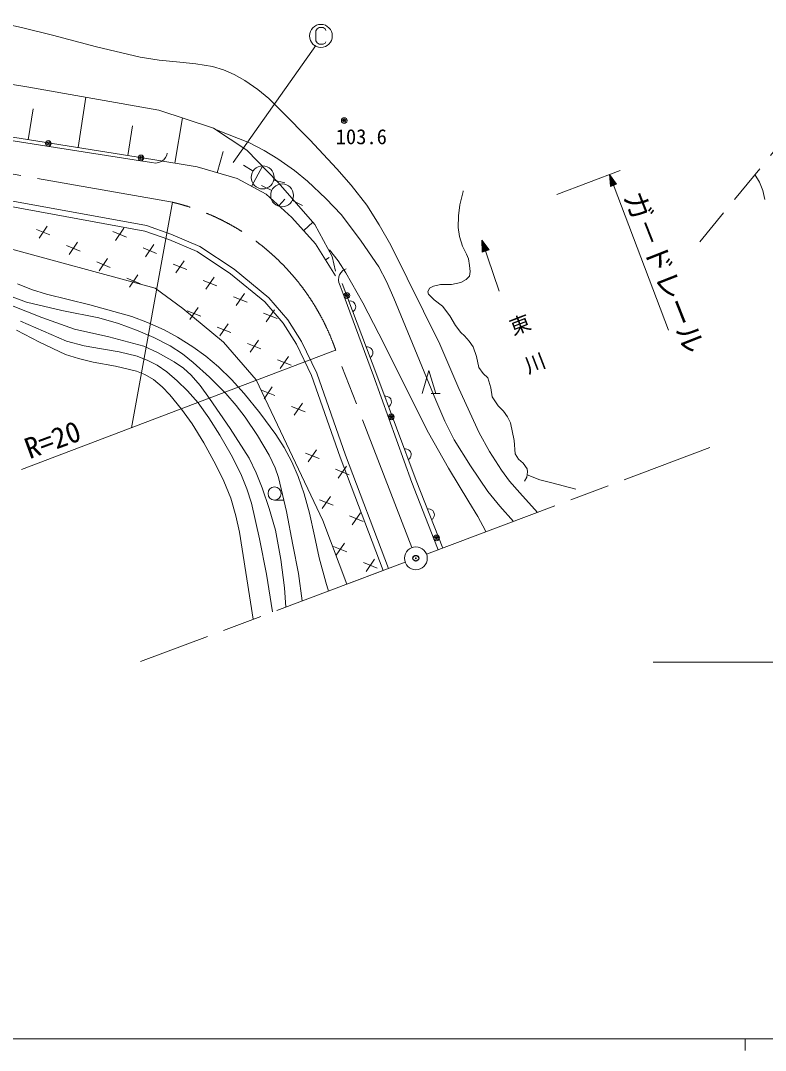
# Model space of a CAD drawing. Units: millimetres, scale not verified. Extents: x 40000 to 680000, y 20000 to 380000.
# Drawn here: x 204528 to 269782, y 204000 to 294233 of the extents above; entities that cross this region are included whole.
import ezdxf
from ezdxf.enums import TextEntityAlignment as Align

# ---------------------------------------------------------------- set-up
doc = ezdxf.new("R2010")
doc.units = ezdxf.units.MM
doc.header["$LTSCALE"] = 1000
doc.header["$PDMODE"] = 32
doc.header["$PDSIZE"] = 500
doc.linetypes.add('CHAIN', pattern=[18.5, 12, -1.5, 3.5, -1.5])
for name, color, linetype, lineweight in [('M-BGD', 7, 'Continuous', 13), ('M-BGD-EXST', 7, 'Continuous', 13), ('M-BMK', 2, 'CHAIN', 13), ('M-BMK-SRVR', 3, 'Continuous', 13), ('M-STR-HTXT', 7, 'Continuous', 13), ('M-TTL-BAND', 7, 'Continuous', 13)]:
    doc.layers.add(name, color=color, linetype=linetype, lineweight=lineweight)
doc.layers.add('M-OTRS', color=6, linetype='Continuous')
doc.styles.add('@ＭＳ ゴシック', font='')
doc.styles.add('ＭＳ ゴシック', font='')
doc.styles.get('@ＭＳ ゴシック').set_extended_font_data('@MS Gothic')
doc.styles.get('ＭＳ ゴシック').set_extended_font_data('MS Gothic')

msp = doc.modelspace()

# ---------------------------------------------------------------- linework, layer by layer
at = {"layer": 'M-BGD'}
for p, q in [((189474, 290877), (205084, 288440)), ((205084, 288440), (216641, 286398)), ((209562, 283103), (210251, 287527)), ((205198, 283792), (205619, 286494)), ((216641, 286398), (221441, 284822)), ((215036, 281955), (191990, 285534)), ((218046, 281746), (218698, 285723)), ((216108, 282069), (198652, 284827)), ((213926, 282413), (214332, 285020)), ((221441, 284822), (224357, 282888)), ((217337, 282454), (217221, 282227)), ((217361, 282613), (217337, 282454)), ((221744, 280905), (222287, 282774)), ((224357, 282888), (227095, 280058)), ((216024, 281802), (215036, 281955)), ((216340, 281753), (216024, 281802)), ((219984, 281424), (216108, 282069)), ((216628, 281790), (216340, 281753)), ((216844, 281878), (216628, 281790)), ((217072, 282047), (216844, 281878)), ((217221, 282227), (217072, 282047)), ((224892, 281036), (224052, 281580)), ((223504, 280385), (219984, 281424)), ((224766, 279705), (225713, 281487)), ((191876, 280083), (215417, 275791)), ((215417, 275791), (191876, 280083)), ((191961, 280579), (215545, 276279)), ((226029, 279024), (223504, 280385)), ((226535, 279343), (225630, 279770)), ((226705, 280260), (227677, 280028)), ((227095, 280058), (230296, 276369)), ((228304, 276982), (226029, 279024)), ((227166, 278003), (227685, 278589)), ((228337, 278473), (229234, 278031)), ((194456, 276731), (216318, 270780)), ((206144, 275171), (206870, 276233)), ((215545, 276279), (217689, 275520)), ((230367, 274685), (228304, 276982)), ((229336, 275834), (230131, 276559)), ((230296, 276369), (231825, 273575)), ((207101, 275462), (205914, 275942)), ((213800, 275266), (212613, 275747)), ((212844, 274976), (213570, 276037)), ((215417, 275791), (217508, 275050)), ((217508, 275050), (215417, 275791)), ((217689, 275520), (220224, 274442)), ((209742, 274034), (208555, 274514)), ((208785, 273743), (209511, 274805)), ((216441, 273838), (215254, 274319)), ((215485, 273548), (216211, 274609)), ((217508, 275050), (219988, 273997)), ((219988, 273997), (217508, 275050)), ((220224, 274442), (223228, 272452)), ((232109, 271856), (230367, 274685)), ((246450, 270537), (244951, 274988)), ((244951, 274988), (244969, 273931)), ((245575, 274138), (244951, 274988)), ((244990, 274873), (245013, 273989)), ((245505, 274157), (244990, 274873)), ((245028, 274759), (245057, 274046)), ((245436, 274176), (245028, 274759)), ((245067, 274645), (245101, 274104)), ((245366, 274194), (245067, 274645)), ((245105, 274530), (245145, 274161)), ((245297, 274213), (245105, 274530)), ((245157, 274378), (245189, 274219)), ((245227, 274232), (245157, 274378)), ((219988, 273997), (222931, 272046)), ((222931, 272046), (219988, 273997)), ((231238, 273271), (231575, 273481)), ((231825, 273575), (232109, 272286)), ((244969, 273931), (245575, 274138)), ((245013, 273989), (245505, 274157)), ((245057, 274046), (245436, 274176)), ((245101, 274104), (245366, 274194)), ((245145, 274161), (245297, 274213)), ((245189, 274219), (245227, 274232)), ((212383, 272606), (211196, 273086)), ((211426, 272315), (212152, 273377)), ((219082, 272410), (217895, 272891)), ((218126, 272120), (218852, 273181)), ((215024, 271178), (213836, 271658)), ((214067, 270888), (214793, 271949)), ((220767, 270692), (221492, 271753)), ((222931, 272046), (225914, 269587)), ((225914, 269587), (222931, 272046)), ((223228, 272452), (226263, 269950)), ((232389, 271500), (232418, 271769)), ((232418, 271769), (232475, 271962)), ((232475, 271962), (232583, 272131)), ((232583, 272131), (232766, 272328)), ((232766, 272328), (232940, 272436)), ((232940, 272436), (233052, 272478)), ((216318, 270780), (218730, 269019)), ((221723, 270982), (220536, 271463)), ((232421, 271297), (232389, 271500)), ((232533, 270995), (232421, 271297)), ((232880, 270052), (232533, 270995)), ((235725, 263164), (232702, 271201)), ((224364, 269555), (223177, 270035)), ((223408, 269264), (224133, 270325)), ((226263, 269950), (227942, 268017)), ((235440, 263103), (232880, 270052)), ((218730, 269019), (222297, 266060)), ((219349, 268032), (220075, 269093)), ((225914, 269587), (227541, 267715)), ((227541, 267715), (225914, 269587)), ((226048, 267836), (226774, 268898)), ((233407, 269667), (233281, 269662)), ((233522, 269646), (233407, 269667)), ((233651, 269588), (233522, 269646)), ((233742, 269515), (233651, 269588)), ((233822, 269417), (233742, 269515)), ((233805, 268894), (233863, 269023)), ((233879, 269266), (233822, 269417)), ((233863, 269023), (233884, 269139)), ((233884, 269139), (233879, 269266)), ((220306, 268322), (219118, 268803)), ((227005, 268127), (225818, 268607)), ((227942, 268017), (229140, 266127)), ((233635, 268721), (233733, 268801)), ((233733, 268801), (233805, 268894)), ((222947, 266894), (221759, 267375)), ((221990, 266604), (222716, 267665)), ((227541, 267715), (228703, 265881)), ((228703, 265881), (227541, 267715)), ((224631, 265176), (225357, 266237)), ((222297, 266060), (225163, 262743)), ((225588, 265466), (224400, 265947)), ((228703, 265881), (230020, 263149)), ((230020, 263149), (228703, 265881)), ((229140, 266127), (230482, 263344)), ((234919, 265649), (234792, 265644)), ((235033, 265628), (234919, 265649)), ((235162, 265570), (235033, 265628)), ((235253, 265497), (235162, 265570)), ((235333, 265398), (235253, 265497)), ((235390, 265248), (235333, 265398)), ((228228, 264039), (227041, 264519)), ((227272, 263748), (227998, 264809)), ((235146, 264703), (235244, 264783)), ((235244, 264783), (235316, 264875)), ((235316, 264875), (235374, 265005)), ((235374, 265005), (235395, 265121)), ((235395, 265121), (235390, 265248)), ((239702, 261563), (240302, 263576)), ((240302, 263576), (240901, 261563)), ((225163, 262743), (231002, 250420)), ((230020, 263149), (232538, 255982)), ((232538, 255982), (230020, 263149)), ((230482, 263344), (233007, 256156)), ((238818, 253755), (235440, 263103)), ((239174, 253923), (235725, 263164)), ((226811, 261378), (225624, 261859)), ((225854, 261088), (226580, 262149)), ((236538, 261330), (236411, 261325)), ((236652, 261309), (236538, 261330)), ((236781, 261250), (236652, 261309)), ((236872, 261177), (236781, 261250)), ((236952, 261078), (236872, 261177)), ((237008, 260927), (236952, 261078)), ((236992, 260685), (237013, 260800)), ((237013, 260800), (237008, 260927)), ((240502, 261563), (241301, 261563)), ((229452, 259951), (228265, 260431)), ((228495, 259660), (229221, 260721)), ((236763, 260383), (236861, 260463)), ((236861, 260463), (236934, 260555)), ((236934, 260555), (236992, 260685)), ((230675, 255862), (229488, 256343)), ((229719, 255572), (230445, 256633)), ((238262, 256709), (238136, 256704)), ((238377, 256688), (238262, 256709)), ((238506, 256629), (238377, 256688)), ((238597, 256556), (238506, 256629)), ((238676, 256458), (238597, 256556)), ((238733, 256307), (238676, 256458)), ((238737, 256180), (238733, 256307)), ((232538, 255982), (236290, 246048)), ((236290, 246048), (232538, 255982)), ((233007, 256156), (236756, 246227)), ((238488, 255762), (238586, 255843)), ((238586, 255843), (238658, 255935)), ((238658, 255935), (238717, 256064)), ((238717, 256064), (238737, 256180)), ((233316, 254435), (232129, 254915)), ((232360, 254144), (233086, 255205)), ((240739, 248812), (238818, 253755)), ((241532, 248018), (239174, 253923)), ((226775, 252226), (227525, 252226)), ((231899, 251774), (230711, 252255)), ((230942, 251484), (231668, 252545)), ((233583, 250056), (234309, 251117)), ((240293, 251445), (240167, 251437)), ((240408, 251427), (240293, 251445)), ((240538, 251371), (240408, 251427)), ((240631, 251300), (240538, 251371)), ((240713, 251203), (240631, 251300)), ((240772, 251054), (240713, 251203)), ((240762, 250811), (240780, 250927)), ((240780, 250927), (240772, 251054)), ((231002, 250420), (233124, 244861)), ((234540, 250346), (233352, 250827)), ((240540, 250504), (240636, 250586)), ((240636, 250586), (240706, 250680)), ((240706, 250680), (240762, 250811)), ((233122, 247686), (231935, 248167)), ((232165, 247396), (232891, 248457)), ((241103, 247874), (240739, 248812)), ((235763, 246258), (234576, 246739)), ((234806, 245968), (235532, 247029)), ((233124, 244861), (236290, 246048))]:
    msp.add_line(p, q, dxfattribs=at)
for points in [[(201814, 294233), (204603, 293633), (207329, 292944), (211171, 291925), (215007, 291022), (216664, 290764), (218492, 290589), (219885, 290456), (221336, 290206), (222296, 289924), (223235, 289517), (224160, 288991), (225314, 288191), (226267, 287394), (227416, 286274), (229854, 283798), (232224, 281236), (233481, 279800), (234849, 278067), (235954, 276348), (236978, 274562), (241268, 265882), (242927, 261996), (244706, 258118), (245621, 256487), (246655, 254850), (247370, 253880), (248256, 252865), (249811, 251137)], [(247719, 250349), (246504, 251686), (245477, 252985), (243944, 255218), (242502, 257513), (241695, 259128), (240899, 260977), (237218, 269922), (236592, 271369), (235922, 272671), (234371, 274919), (232654, 277219), (231263, 278654), (229651, 280158), (228514, 281090), (227078, 282117), (225880, 282846), (224572, 283512), (221701, 284652)], [(268870, 280749), (269257, 280083), (269550, 279353), (269736, 278548)], [(248684, 253888), (248877, 254241), (248948, 254709), (248900, 254954), (248563, 255454), (248154, 255794), (247871, 256286), (247758, 257438), (247455, 258990), (247195, 259521), (246837, 260003), (246365, 260491), (245833, 261263), (245715, 262069), (245461, 262945), (245044, 263321), (244683, 263851), (244482, 264807), (244167, 265654), (243840, 266158), (243426, 266603), (243088, 266908), (242616, 267526), (242125, 268363), (241480, 269221), (240766, 269759), (240263, 270271), (240221, 270476), (240360, 270792), (240709, 270971), (241311, 271105), (242288, 271114), (243103, 271274), (243571, 271533), (243870, 271854), (243911, 272243), (243846, 272763), (243763, 273354), (243608, 273759), (243242, 274479), (242972, 275324), (242877, 276104), (242883, 277114), (243012, 278084), (243291, 279259), (243307, 279320)], [(231596, 274140), (232338, 273189), (233024, 272122), (234510, 269492), (235914, 266773), (240275, 258115), (242008, 255020), (243795, 252063), (244588, 250795), (245247, 249530), (245293, 249435)], [(204260, 271173), (205476, 270685), (206811, 270265), (210592, 269328), (214263, 268300), (215655, 267786), (217115, 267128), (218273, 266509), (219632, 265657), (220764, 264828), (221858, 263897), (223009, 262778), (224109, 261565), (225501, 259852), (226890, 257964), (227617, 256813), (228277, 255568), (228836, 254294), (229375, 252777), (229852, 251062), (230281, 249096), (230700, 247155), (231271, 245017), (231493, 244250)], [(229211, 243394), (228861, 245784), (228382, 248311), (227810, 251211), (227119, 254185), (226821, 255051), (226314, 256141), (225277, 257870), (224193, 259482), (223428, 260504), (222503, 261558), (221089, 262986), (219661, 264284), (218717, 265028), (217621, 265738), (216194, 266467), (214683, 267113), (213096, 267690), (211370, 268200), (208145, 268828), (205037, 269551), (202285, 270576)], [(203596, 269320), (206400, 268206), (209238, 267192), (212260, 266510), (215313, 265712), (216585, 265120), (217982, 264336), (218805, 263765), (219465, 263175), (220248, 262263), (221071, 261130), (222890, 258483), (224551, 255883), (225161, 254618), (225681, 253306), (226313, 251482), (226854, 249575), (227318, 247001), (227662, 244523), (227755, 242849)], [(204180, 267115), (206193, 266056), (208468, 264990), (209610, 264613), (210875, 264314), (212843, 263963), (214688, 263525), (215426, 263224), (216167, 262777), (216935, 262129), (217605, 261430), (218635, 260188), (219570, 258887), (220577, 257244), (221633, 255303), (222332, 253873), (222938, 252398), (223389, 250853), (223706, 249404), (224897, 241777)], [(204526, 267903), (208551, 266130), (210106, 265744), (211611, 265476), (213168, 265203), (214729, 264816), (215667, 264464), (216504, 264030), (217329, 263462), (218253, 262681), (219162, 261797), (220086, 260739), (221025, 259437), (221987, 257918), (222990, 256176), (223819, 254522), (224355, 253220), (224761, 251938), (225473, 248835), (226081, 245735), (226599, 242415)], [(248900, 254421), (250023, 253998), (251075, 253722), (253168, 253171)]]:
    msp.add_lwpolyline(points, dxfattribs=at)
for centre, major_axis in [((232881, 285474), (0, 252)), ((232881, 285474), (0, 151)), ((232881, 285474), (0, 50.3)), ((206956, 283465), (0, 252)), ((206956, 283465), (0, 151)), ((206956, 283465), (0, 50.3)), ((215074, 282204), (0, 252)), ((215074, 282204), (0, 151)), ((215074, 282204), (0, 50.3)), ((225733, 280492), (0, 1006)), ((227440, 278916), (0, 1006)), ((233114, 270139), (0, 252)), ((233114, 270139), (0, 151)), ((233114, 270139), (0, 50.3)), ((237007, 259503), (0, 252)), ((237007, 259503), (0, 151)), ((237007, 259503), (0, 50.3)), ((226775, 252799), (0, 574)), ((240971, 248903), (0, 252)), ((240971, 248903), (0, 151)), ((240971, 248903), (0, 50.3))]:
    msp.add_ellipse(centre, major_axis=major_axis, ratio=0.992755, dxfattribs=at)
at = {"layer": 'M-BGD-EXST'}
for p, q in [((230520, 293497), (230400, 293336)), ((230400, 293336), (230400, 292450)), ((230680, 293618), (230520, 293497)), ((231039, 293618), (230680, 293618)), ((231199, 293497), (231039, 293618)), ((231279, 293376), (231199, 293497)), ((230400, 292450), (230520, 292289)), ((231199, 292249), (231279, 292370)), ((230399, 292054), (223149, 281792)), ((230520, 292289), (230680, 292168)), ((230680, 292168), (231039, 292168)), ((231039, 292168), (231199, 292249))]:
    msp.add_line(p, q, dxfattribs=at)
msp.add_ellipse((230839, 292893), major_axis=(0, 1006), ratio=0.992755, dxfattribs=at)
at = {"layer": 'M-BMK'}
for p, q in [((277837, 291696), (264039, 274851)), ((217836, 278316), (163724, 287883)), ((238795, 248061), (232130, 265369)), ((240092, 247475), (264900, 256822)), ((238220, 246772), (215028, 238077))]:
    msp.add_line(p, q, dxfattribs=at)
msp.add_ellipse((213269, 258720), major_axis=(0, 20128), ratio=0.992755, start_param=5.049039, end_param=6.052612, dxfattribs=at)
at = {"layer": 'M-BMK-SRVR'}
for major_axis in [(0, 1006), (0, 40.3)]:
    msp.add_ellipse((239156, 247123), major_axis=major_axis, ratio=0.992755, dxfattribs=at)
msp.add_point((239156, 247123), dxfattribs=at)
at = {"layer": 'M-OTRS'}
msp.add_point((239156, 247123), dxfattribs=at)
at = {"layer": 'M-STR-HTXT'}
for p, q in [((251519, 278983), (257044, 281110)), ((256110, 280751), (261286, 267112)), ((256110, 280751), (256729, 279912)), ((256206, 279710), (256110, 280751)), ((256729, 279912), (256206, 279710)), ((256210, 280488), (256640, 279920)), ((256266, 279777), (256210, 280488)), ((256640, 279920), (256266, 279777)), ((256267, 280337), (256551, 279929)), ((256327, 279843), (256267, 280337)), ((256551, 279929), (256327, 279843)), ((256353, 280112), (256462, 279938)), ((256387, 279909), (256353, 280112)), ((256462, 279938), (256387, 279909)), ((217836, 278316), (214234, 258564)), ((232130, 265369), (204596, 254899)), ((259952, 238020), (317539, 238020))]:
    msp.add_line(p, q, dxfattribs=at)
at = {"layer": 'M-TTL-BAND'}
for p, q in [((40000, 205000), (579000, 205000)), ((268000, 205000), (268000, 204000))]:
    msp.add_line(p, q, dxfattribs=at)

# ---------------------------------------------------------------- texts
at = {"layer": 'M-BGD', "style": 'ＭＳ ゴシック'}
msp.add_text('103.6', height=1320, dxfattribs=at).set_placement((232132, 283005), align=Align.BOTTOM_LEFT)
at = {"layer": 'M-BGD', "style": '@ＭＳ ゴシック'}
msp.add_text('東\u3000川', height=1320, rotation=291.159, dxfattribs=at).set_placement((247933, 268439), align=Align.MIDDLE_LEFT)
at = {"layer": 'M-STR-HTXT', "style": 'ＭＳ ゴシック'}
for s, rotation, p in [('ガ－ドレール', 291.458, (256813, 278635)), ('R=20', 20.134, (205497, 255279))]:
    msp.add_text(s, height=1833, rotation=rotation, dxfattribs=at).set_placement(p, align=Align.BOTTOM_LEFT)

doc.saveas('drawing.dxf')
